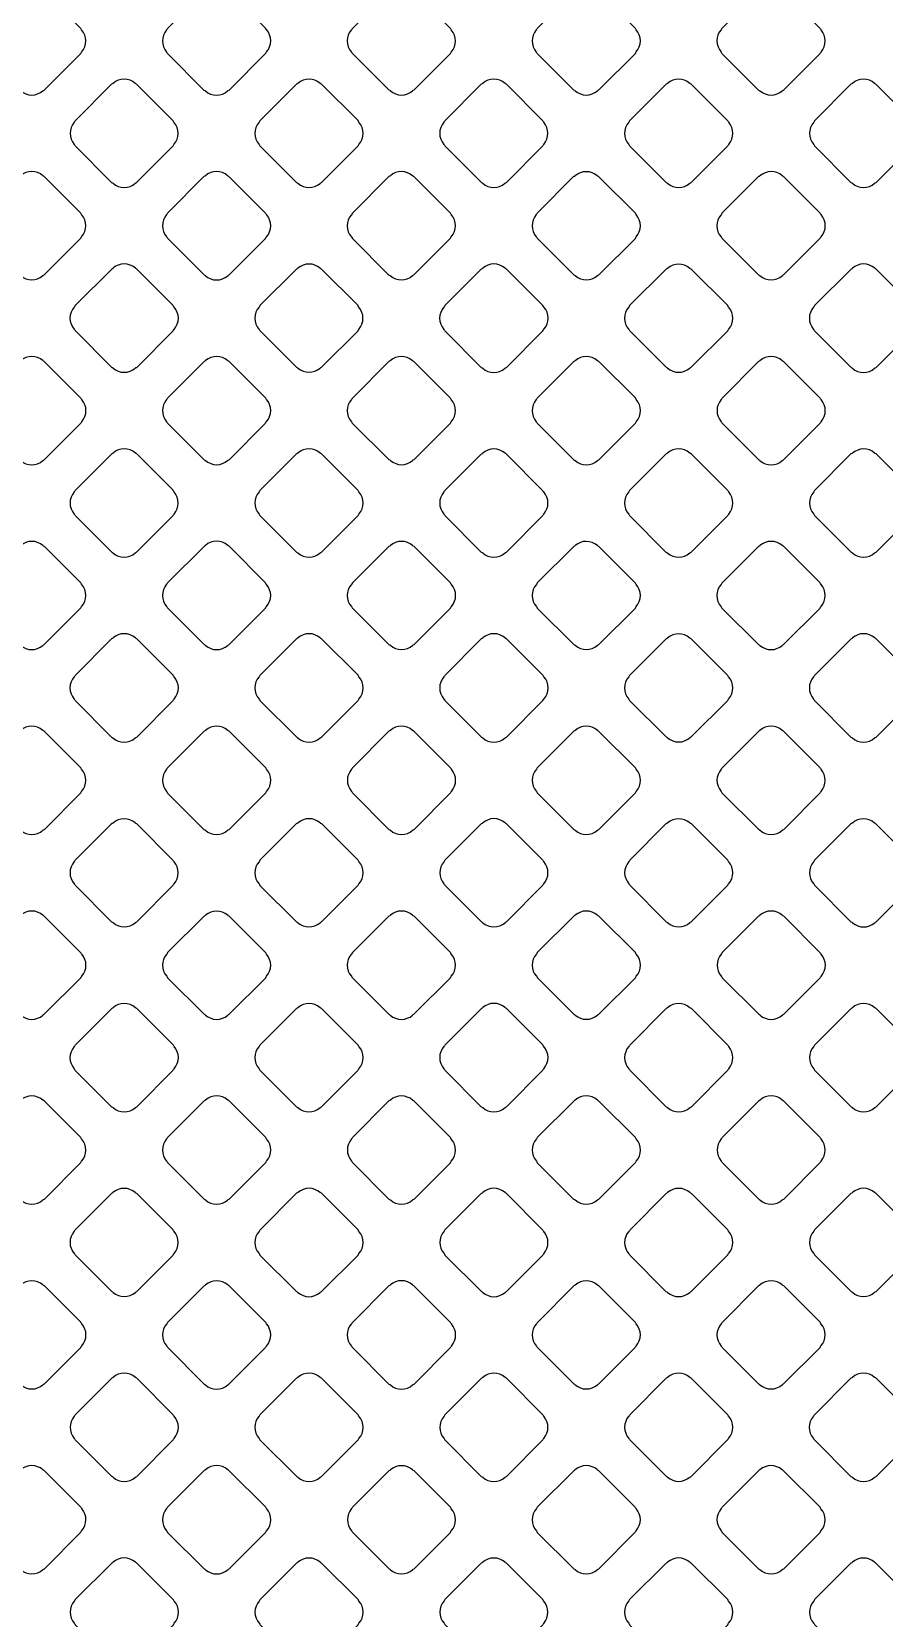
# Model space of a CAD drawing. Extents: x 0 to 248, y 0 to 175.
# Drawn here: x 88.796 to 89.79, y 135.872 to 137.722 of the extents above; entities that cross this region are included whole.
import ezdxf

# ---------------------------------------------------------------- set-up
doc = ezdxf.new("R2010")
doc.units = 0
doc.layers.add('gbr-dxf', color=7, linetype='Continuous')

msp = doc.modelspace()

# ---------------------------------------------------------------- linework, layer by layer
at = {"layer": 'gbr-dxf', "linetype": 'Continuous'}
for points in [[(88.7382, 137.7241, 0.379206), (88.7382, 137.6982, -0.096458), (88.7392, 137.6965), (88.7819, 137.6539, -0.092289), (88.7834, 137.653, 0.37981), (88.8094, 137.653, -0.096625), (88.811, 137.6539), (88.8536, 137.6965, -0.096111), (88.8546, 137.6982, 0.37981), (88.8546, 137.7241, -0.083792), (88.8537, 137.7255), (88.8109, 137.7684, -0.088207), (88.8094, 137.7693, 0.379523), (88.7834, 137.7693, -0.096475), (88.7818, 137.7683), (88.7392, 137.7258, -0.096509)], [(88.9537, 137.7241, 0.379249), (88.9537, 137.6981, -0.10047), (88.9547, 137.6964), (88.9972, 137.6539, -0.096332), (88.9988, 137.653, 0.379451), (89.0248, 137.6529, -0.096117), (89.0264, 137.6539), (89.0692, 137.6967, -0.095895), (89.0701, 137.6983, 0.379201), (89.0701, 137.7243, -0.096625), (89.0691, 137.7259), (89.0267, 137.7684, -0.100476), (89.025, 137.7694, 0.3795), (88.999, 137.7694, -0.096614), (88.9974, 137.7684), (88.9547, 137.7257, -0.096195)], [(89.1692, 137.6982, -0.083548), (89.17, 137.6968), (89.2129, 137.654, -0.096328), (89.2145, 137.653, 0.379422), (89.2405, 137.653, -0.096625), (89.2421, 137.654), (89.2846, 137.6965, -0.096111), (89.2856, 137.6981, 0.379451), (89.2856, 137.7241, -0.096259), (89.2847, 137.7257), (89.242, 137.7684, -0.100215), (89.2403, 137.7694, 0.379249), (89.2144, 137.7694, -0.096458), (89.2127, 137.7684), (89.1702, 137.7258, -0.096627), (89.1692, 137.7242, 0.379357)], [(89.3847, 137.6981, -0.087848), (89.3856, 137.6966), (89.4282, 137.654, -0.10046), (89.4299, 137.653, 0.37981), (89.4559, 137.653, -0.096625), (89.4575, 137.654), (89.5002, 137.6966, -0.096111), (89.5011, 137.6983, 0.37981), (89.5011, 137.7242, -0.09253), (89.5002, 137.7258), (89.4576, 137.7684, -0.096423), (89.456, 137.7694, 0.379731), (89.43, 137.7694, -0.096458), (89.4284, 137.7684), (89.3857, 137.7257, -0.096627), (89.3847, 137.7241, 0.379731)], [(89.6002, 137.7242, 0.379249), (89.6003, 137.6982, -0.096475), (89.6012, 137.6966), (89.6439, 137.6539, -0.092289), (89.6455, 137.653, 0.37981), (89.6715, 137.653, -0.096625), (89.6731, 137.6539), (89.7157, 137.6965, -0.096111), (89.7167, 137.6982, 0.379308), (89.7167, 137.7241, -0.083622), (89.7158, 137.7255), (89.6729, 137.7685, -0.087865), (89.6714, 137.7694, 0.379112), (89.6454, 137.7694, -0.096614), (89.6438, 137.7684), (89.6012, 137.7258, -0.096195)], [(88.846, 137.5905, -0.100588), (88.847, 137.5887), (88.8895, 137.5462, -0.095895), (88.8912, 137.5453, 0.379201), (88.9171, 137.5453, -0.096625), (88.9188, 137.5463), (88.9612, 137.5888, -0.096332), (88.9622, 137.5904, 0.379308), (88.9622, 137.6163, -0.095968), (88.9613, 137.618), (88.9185, 137.6607, -0.083374), (88.9171, 137.6616, 0.37947), (88.8912, 137.6616, -0.096723), (88.8895, 137.6606), (88.847, 137.6181, -0.096857), (88.846, 137.6164, 0.3795)], [(89.0614, 137.6164, 0.379249), (89.0614, 137.5904, -0.103917), (89.0624, 137.5887), (89.1049, 137.5462, -0.10046), (89.1067, 137.5452, 0.379451), (89.1326, 137.5451, -0.096117), (89.1343, 137.5461), (89.1769, 137.5888, -0.095895), (89.1779, 137.5904, 0.379201), (89.1779, 137.6164, -0.108153), (89.1768, 137.6182), (89.1343, 137.6607, -0.096111), (89.1327, 137.6617, 0.3795), (89.1067, 137.6617, -0.096259), (89.1051, 137.6607), (89.0624, 137.618, -0.096539)], [(89.277, 137.5904, -0.088014), (89.278, 137.5889), (89.3208, 137.5461, -0.083651), (89.3222, 137.5453, 0.37981), (89.3481, 137.5453, -0.095956), (89.3498, 137.5462), (89.3924, 137.5888, -0.096332), (89.3933, 137.5905, 0.37981), (89.3933, 137.6164, -0.092636), (89.3924, 137.618), (89.3498, 137.6606, -0.096627), (89.3482, 137.6616, 0.379731), (89.3222, 137.6616, -0.096723), (89.3206, 137.6606), (89.278, 137.618, -0.096857), (89.277, 137.6164, 0.379731)], [(89.4924, 137.5904, -0.087254), (89.4933, 137.5889), (89.5361, 137.5462, -0.100073), (89.5378, 137.5452, 0.379201), (89.5637, 137.5452, -0.096625), (89.5654, 137.5462), (89.608, 137.5888, -0.096111), (89.609, 137.5904, 0.37981), (89.609, 137.6164, -0.092418), (89.608, 137.618), (89.5653, 137.6607, -0.096857), (89.5637, 137.6617, 0.379357), (89.5377, 137.6617, -0.096507), (89.5361, 137.6607), (89.4934, 137.618, -0.096527), (89.4924, 137.6163, 0.379112)], [(89.7081, 137.5904, -0.10047), (89.7091, 137.5887), (89.7516, 137.5462, -0.096857), (89.7533, 137.5452, 0.379237), (89.7792, 137.5452, -0.096031), (89.7808, 137.5462), (89.8234, 137.5887, -0.096328), (89.8244, 137.5904, 0.379465), (89.8243, 137.6163, -0.096723), (89.8234, 137.618), (89.7806, 137.6607, -0.083681), (89.7792, 137.6616, 0.379731), (89.7533, 137.6616, -0.096458), (89.7516, 137.6606), (89.7091, 137.6181, -0.096627), (89.7081, 137.6164, 0.379731)], [(88.7382, 137.4827, -0.091581), (88.7391, 137.4811), (88.7819, 137.4384, -0.087737), (88.7834, 137.4375, 0.379422), (88.8093, 137.4375, -0.096625), (88.811, 137.4385), (88.8536, 137.4811, -0.096111), (88.8546, 137.4828, 0.37981), (88.8546, 137.5087, -0.088014), (88.8537, 137.5102), (88.811, 137.5529, -0.092233), (88.8094, 137.5539, 0.379357), (88.7835, 137.5539, -0.096507), (88.7818, 137.5529), (88.7392, 137.5103, -0.096527), (88.7382, 137.5086, 0.379)], [(88.9537, 137.4827, -0.096625), (88.9547, 137.4811), (88.9974, 137.4384, -0.092233), (88.9989, 137.4374, 0.37981), (89.0249, 137.4374, -0.096103), (89.0265, 137.4384), (89.0691, 137.481, -0.095819), (89.0701, 137.4826, 0.37981), (89.0701, 137.5086, -0.083792), (89.0692, 137.51), (89.0263, 137.5529, -0.088207), (89.0248, 137.5539, 0.379731), (88.9989, 137.5539, -0.096723), (88.9972, 137.5529), (88.9547, 137.5103, -0.096627), (88.9537, 137.5087, 0.379731)], [(89.1692, 137.5085, 0.37947), (89.1692, 137.4826, -0.095956), (89.1702, 137.4809), (89.2125, 137.4386, -0.108029), (89.2144, 137.4375, 0.379308), (89.2404, 137.4375, -0.09601), (89.242, 137.4385), (89.2847, 137.4811, -0.096227), (89.2856, 137.4828, 0.379422), (89.2856, 137.5087, -0.100399), (89.2846, 137.5104), (89.2423, 137.5528, -0.10437), (89.2405, 137.5538, 0.379357), (89.2145, 137.5539, -0.096507), (89.2129, 137.5529), (89.1702, 137.5102, -0.096527)], [(89.3847, 137.4827, -0.083792), (89.3856, 137.4813), (89.4284, 137.4385, -0.096627), (89.4301, 137.4375, 0.37981), (89.456, 137.4375, -0.096625), (89.4577, 137.4385), (89.5002, 137.481, -0.096111), (89.5011, 137.4826, 0.37981), (89.5011, 137.5086, -0.096458), (89.5002, 137.5102), (89.4576, 137.5528, -0.100519), (89.4558, 137.5538, 0.379731), (89.4299, 137.5538, -0.096458), (89.4282, 137.5529), (89.3857, 137.5103, -0.096857), (89.3847, 137.5087, 0.379731)], [(89.6002, 137.4826, -0.087784), (89.6011, 137.4811), (89.6438, 137.4385, -0.100151), (89.6455, 137.4375, 0.379308), (89.6714, 137.4374, -0.09601), (89.6731, 137.4384), (89.7157, 137.4811, -0.096227), (89.7167, 137.4827, 0.379191), (89.7167, 137.5087, -0.092029), (89.7158, 137.5102), (89.6731, 137.5529, -0.096539), (89.6715, 137.5539, 0.379249), (89.6455, 137.5538, -0.096458), (89.6439, 137.5529), (89.6012, 137.5102, -0.096627), (89.6002, 137.5085, 0.379731)], [(88.8459, 137.375, -0.096261), (88.8469, 137.3734), (88.8897, 137.3306, -0.091737), (88.8912, 137.3297, 0.379011), (88.9171, 137.3297, -0.09601), (88.9188, 137.3306), (88.9614, 137.3733, -0.096227), (88.9624, 137.3749, 0.379422), (88.9624, 137.4008, -0.100399), (88.9613, 137.4026), (88.9186, 137.4453, -0.088207), (88.9172, 137.4462, 0.379357), (88.8912, 137.4462, -0.095968), (88.8896, 137.4452), (88.8469, 137.4026, -0.096527), (88.8459, 137.4009, 0.378945)], [(89.0615, 137.3749, -0.100399), (89.0626, 137.3732), (89.105, 137.3307, -0.096627), (89.1067, 137.3298, 0.37981), (89.1326, 137.3298, -0.096625), (89.1343, 137.3307), (89.1768, 137.3732, -0.096111), (89.1777, 137.3749, 0.37981), (89.1777, 137.4008, -0.096458), (89.1768, 137.4025), (89.1341, 137.4452, -0.083733), (89.1327, 137.4461, 0.379731), (89.1067, 137.4461, -0.096625), (89.1051, 137.4451), (89.0625, 137.4025, -0.096111), (89.0615, 137.4009, 0.379731)], [(89.2769, 137.4008, 0.379249), (89.2769, 137.3749, -0.10047), (89.2779, 137.3732), (89.3205, 137.3306, -0.096111), (89.3222, 137.3296, 0.37981), (89.3481, 137.3296, -0.095956), (89.3498, 137.3306), (89.3925, 137.3733, -0.096111), (89.3935, 137.375, 0.379308), (89.3935, 137.4009, -0.09601), (89.3925, 137.4025), (89.3499, 137.4452, -0.100093), (89.3482, 137.4462, 0.379112), (89.3222, 137.4462, -0.096614), (89.3206, 137.4452), (89.2779, 137.4025, -0.096195)], [(89.4925, 137.3749, -0.083792), (89.4934, 137.3735), (89.5362, 137.3307, -0.09693), (89.5378, 137.3298, 0.379237), (89.5637, 137.3297, -0.095487), (89.5654, 137.3307), (89.6079, 137.3732, -0.096227), (89.6089, 137.3749, 0.379465), (89.6089, 137.4008, -0.096458), (89.6079, 137.4025), (89.5654, 137.445, -0.100824), (89.5637, 137.446, 0.379731), (89.5377, 137.446, -0.096625), (89.5361, 137.445), (89.4935, 137.4025, -0.096111), (89.4925, 137.4008, 0.379731)], [(89.708, 137.4008, 0.379605), (89.708, 137.3749, -0.096625), (89.709, 137.3732), (89.7517, 137.3306, -0.092233), (89.7532, 137.3296, 0.37981), (89.7792, 137.3296, -0.095956), (89.7808, 137.3306), (89.8235, 137.3732, -0.096332), (89.8244, 137.3749, 0.37981), (89.8244, 137.4008, -0.10047), (89.8234, 137.4026), (89.7808, 137.4452, -0.088202), (89.7793, 137.4461, 0.379297), (89.7533, 137.4462, -0.096217), (89.7517, 137.4452), (89.709, 137.4025, -0.096527)], [(88.7382, 137.2672, -0.087784), (88.7391, 137.2657), (88.782, 137.2228, -0.083651), (88.7834, 137.2219, 0.379308), (88.8094, 137.2219, -0.09601), (88.811, 137.2229), (88.8537, 137.2656, -0.096227), (88.8547, 137.2672, 0.378952), (88.8547, 137.2931, -0.092052), (88.8537, 137.2947), (88.811, 137.3374, -0.096423), (88.8094, 137.3384, 0.37947), (88.7834, 137.3384, -0.096723), (88.7817, 137.3374), (88.7392, 137.2948, -0.096627), (88.7382, 137.2932, 0.379731)], [(88.9537, 137.2672, -0.09148), (88.9547, 137.2656), (88.9974, 137.2229, -0.0873), (88.9989, 137.222, 0.379422), (89.0248, 137.222, -0.095956), (89.0265, 137.2229), (89.0691, 137.2656, -0.096332), (89.0701, 137.2673, 0.37981), (89.0701, 137.2932, -0.087784), (89.0692, 137.2947), (89.0265, 137.3374, -0.092233), (89.025, 137.3383, 0.3795), (88.999, 137.3384, -0.096259), (88.9974, 137.3374), (88.9547, 137.2947, -0.096227), (88.9537, 137.2931, 0.378699)], [(89.1692, 137.2672, -0.092139), (89.1701, 137.2656), (89.2128, 137.223, -0.103923), (89.2146, 137.222, 0.379201), (89.2405, 137.222, -0.096625), (89.2421, 137.223), (89.2846, 137.2655, -0.096111), (89.2856, 137.2671, 0.379308), (89.2856, 137.293, -0.087916), (89.2847, 137.2945), (89.2419, 137.3374, -0.092398), (89.2403, 137.3383, 0.37947), (89.2144, 137.3383, -0.096723), (89.2127, 137.3373), (89.1702, 137.2948, -0.096857), (89.1692, 137.2931, 0.3795)], [(89.3847, 137.293, 0.379249), (89.3847, 137.2671, -0.096625), (89.3857, 137.2654), (89.4281, 137.223, -0.107961), (89.43, 137.2219, 0.379308), (89.4559, 137.2219, -0.09601), (89.4576, 137.2229), (89.5002, 137.2655, -0.095916), (89.5012, 137.2672, 0.379422), (89.5012, 137.2931, -0.10047), (89.5002, 137.2949), (89.4578, 137.3373, -0.10399), (89.456, 137.3383, 0.3795), (89.43, 137.3383, -0.096475), (89.4284, 137.3374), (89.3857, 137.2946, -0.096195)], [(89.6003, 137.2931, 0.378889), (89.6003, 137.2672, -0.087916), (89.6012, 137.2657), (89.6441, 137.2228, -0.083076), (89.6455, 137.2219, 0.379639), (89.6715, 137.2219, -0.095956), (89.6731, 137.2229), (89.7157, 137.2655, -0.096332), (89.7167, 137.2671, 0.379308), (89.7167, 137.2931, -0.092052), (89.7158, 137.2946), (89.6731, 137.3373, -0.096328), (89.6714, 137.3383, 0.378945), (89.6455, 137.3383, -0.096217), (89.6439, 137.3373), (89.6013, 137.2947, -0.096206)], [(88.846, 137.1594, -0.092139), (88.847, 137.1578), (88.8897, 137.1152, -0.087638), (88.8911, 137.1142, 0.379451), (88.9171, 137.1142, -0.096117), (88.9187, 137.1152), (88.9613, 137.1578, -0.095796), (88.9623, 137.1594, 0.378779), (88.9623, 137.1854, -0.104256), (88.9613, 137.1872), (88.9188, 137.2297, -0.092413), (88.9172, 137.2306, 0.37947), (88.8912, 137.2306, -0.096458), (88.8896, 137.2296), (88.847, 137.187, -0.096627), (88.846, 137.1854, 0.379731)], [(89.0615, 137.1595, -0.095778), (89.0624, 137.1579), (89.1052, 137.1151, -0.091737), (89.1067, 137.1142, 0.379422), (89.1327, 137.1142, -0.096625), (89.1343, 137.1152), (89.1769, 137.1577, -0.096111), (89.1779, 137.1594, 0.37981), (89.1779, 137.1853, -0.100585), (89.1769, 137.1871), (89.1342, 137.2298, -0.088202), (89.1327, 137.2307, 0.379357), (89.1067, 137.2307, -0.096507), (89.1051, 137.2297), (89.0624, 137.1871, -0.096527), (89.0615, 137.1854, 0.379)], [(89.277, 137.1594, -0.096625), (89.278, 137.1577), (89.3206, 137.1151, -0.092233), (89.3222, 137.1142, 0.37981), (89.3482, 137.1142, -0.096608), (89.3498, 137.1151), (89.3924, 137.1577, -0.096332), (89.3934, 137.1594, 0.37981), (89.3934, 137.1853, -0.084073), (89.3925, 137.1867), (89.3497, 137.2296, -0.088334), (89.3482, 137.2305, 0.379731), (89.3222, 137.2305, -0.096458), (89.3206, 137.2295), (89.278, 137.187, -0.096627), (89.277, 137.1854, 0.379731)], [(89.4925, 137.1593, -0.096117), (89.4934, 137.1577), (89.5359, 137.1152, -0.107634), (89.5378, 137.1141, 0.379201), (89.5637, 137.1142, -0.095956), (89.5654, 137.1151), (89.608, 137.1578, -0.096332), (89.609, 137.1594, 0.37981), (89.609, 137.1854, -0.10047), (89.608, 137.1871), (89.5655, 137.2295, -0.10399), (89.5637, 137.2306, 0.379357), (89.5378, 137.2306, -0.096507), (89.5361, 137.2296), (89.4934, 137.1869, -0.096423), (89.4925, 137.1853, 0.379112)], [(89.7081, 137.1594, -0.09253), (89.7091, 137.1578), (89.7518, 137.1151, -0.088207), (89.7533, 137.1142, 0.379308), (89.7792, 137.1142, -0.095862), (89.7809, 137.1151), (89.8234, 137.1577, -0.095916), (89.8244, 137.1593, 0.378952), (89.8244, 137.1853, -0.103884), (89.8234, 137.187), (89.7808, 137.2296, -0.092398), (89.7792, 137.2306, 0.37947), (89.7533, 137.2305, -0.096723), (89.7516, 137.2296), (89.7091, 137.187, -0.096857), (89.7081, 137.1854, 0.379731)], [(88.7382, 137.0516, -0.10047), (88.7392, 137.0498), (88.7817, 137.0074, -0.096332), (88.7833, 137.0064, 0.37981), (88.8093, 137.0064, -0.096625), (88.8109, 137.0074), (88.8536, 137.0501, -0.096332), (88.8546, 137.0517, 0.37981), (88.8546, 137.0777, -0.096625), (88.8536, 137.0794), (88.8112, 137.1218, -0.100151), (88.8094, 137.1228, 0.379731), (88.7835, 137.1228, -0.096458), (88.7818, 137.1218), (88.7392, 137.0792, -0.096627), (88.7382, 137.0775, 0.379731)], [(88.9537, 137.0517, -0.09253), (88.9547, 137.0501), (88.9975, 137.0073, -0.088207), (88.999, 137.0064, 0.37981), (89.0249, 137.0064, -0.096625), (89.0266, 137.0074), (89.0691, 137.0499, -0.096857), (89.0701, 137.0516, 0.379237), (89.0701, 137.0775, -0.104141), (89.0691, 137.0793), (89.0265, 137.122, -0.092398), (89.0249, 137.1229, 0.379605), (88.9989, 137.1229, -0.096458), (88.9973, 137.1219), (88.9547, 137.0793, -0.096857), (88.9537, 137.0777, 0.379731)], [(89.1692, 137.0516, -0.087284), (89.1701, 137.0501), (89.2128, 137.0075, -0.100073), (89.2145, 137.0065, 0.378897), (89.2405, 137.0064, -0.096528), (89.2421, 137.0074), (89.2847, 137.05, -0.096328), (89.2857, 137.0517, 0.379465), (89.2857, 137.0776, -0.09253), (89.2847, 137.0792), (89.2421, 137.1218, -0.096627), (89.2405, 137.1228, 0.379357), (89.2145, 137.1228, -0.095968), (89.2129, 137.1218), (89.1702, 137.0792, -0.096527), (89.1692, 137.0775, 0.379)], [(89.3848, 137.0776, 0.379605), (89.3848, 137.0516, -0.092348), (89.3857, 137.05), (89.4283, 137.0075, -0.10399), (89.4301, 137.0065, 0.37981), (89.456, 137.0065, -0.095956), (89.4577, 137.0074), (89.5002, 137.0499, -0.096332), (89.5011, 137.0516, 0.37981), (89.5011, 137.0776, -0.088442), (89.5002, 137.079), (89.4575, 137.1218, -0.092898), (89.4559, 137.1227, 0.379297), (89.43, 137.1228, -0.096367), (89.4283, 137.1218), (89.3857, 137.0792, -0.096328)], [(89.6002, 137.0775, 0.37947), (89.6002, 137.0515, -0.095956), (89.6012, 137.0499), (89.6436, 137.0075, -0.107817), (89.6455, 137.0064, 0.379308), (89.6714, 137.0064, -0.095862), (89.6731, 137.0074), (89.7157, 137.05, -0.095916), (89.7167, 137.0517, 0.379422), (89.7167, 137.0776, -0.10047), (89.7157, 137.0793), (89.6733, 137.1218, -0.10399), (89.6715, 137.1228, 0.379357), (89.6455, 137.1228, -0.096507), (89.6439, 137.1218), (89.6012, 137.0791, -0.096527)], [(88.8459, 136.9439, -0.104392), (88.8469, 136.9421), (88.8894, 136.8996, -0.100476), (88.8911, 136.8986, 0.37981), (88.9171, 136.8986, -0.096625), (88.9188, 136.8996), (88.9614, 136.9422, -0.096111), (88.9624, 136.9438, 0.37981), (88.9624, 136.9698, -0.108195), (88.9613, 136.9717), (88.9188, 137.0142, -0.096627), (88.9172, 137.0151, 0.379731), (88.8912, 137.0151, -0.096723), (88.8895, 137.0142), (88.8469, 136.9715, -0.096627), (88.8459, 136.9699, 0.379731)], [(89.0615, 136.9439, -0.092052), (89.0625, 136.9423), (89.1053, 136.8996, -0.087865), (89.1067, 136.8986, 0.378897), (89.1327, 136.8986, -0.096528), (89.1343, 136.8996), (89.1769, 136.9422, -0.095916), (89.1779, 136.9439, 0.379011), (89.1779, 136.9698, -0.104256), (89.1769, 136.9716), (89.1343, 137.0142, -0.092398), (89.1327, 137.0151, 0.37947), (89.1068, 137.0151, -0.096723), (89.1051, 137.0141), (89.0625, 136.9715, -0.096627), (89.0615, 136.9699, 0.379357)], [(89.277, 136.9439, -0.091952), (89.278, 136.9423), (89.3208, 136.8995, -0.087639), (89.3222, 136.8986, 0.379465), (89.3482, 136.8986, -0.095956), (89.3498, 136.8996), (89.3925, 136.9423, -0.096332), (89.3935, 136.9439, 0.379308), (89.3935, 136.9699, -0.087946), (89.3926, 136.9713), (89.3498, 137.0141, -0.092398), (89.3482, 137.0151, 0.379), (89.3223, 137.0151, -0.096507), (89.3206, 137.0141), (89.278, 136.9715, -0.096527), (89.277, 136.9698, 0.378945)], [(89.4925, 136.9438, -0.092348), (89.4935, 136.9423), (89.536, 136.8998, -0.10442), (89.5378, 136.8987, 0.379237), (89.5637, 136.8987, -0.096031), (89.5654, 136.8997), (89.6079, 136.9422, -0.095916), (89.6089, 136.9438, 0.379465), (89.6089, 136.9698, -0.088442), (89.608, 136.9713), (89.5652, 137.014, -0.092898), (89.5637, 137.015, 0.379731), (89.5377, 137.015, -0.096458), (89.536, 137.014), (89.4935, 136.9715, -0.096627), (89.4925, 136.9698, 0.379731)], [(89.708, 136.9698, 0.379605), (89.708, 136.9438, -0.103917), (89.7091, 136.942), (89.7515, 136.8996, -0.10046), (89.7532, 136.8986, 0.379451), (89.7792, 136.8986, -0.096117), (89.7808, 136.8996), (89.8235, 136.9422, -0.095796), (89.8245, 136.9439, 0.37889), (89.8244, 136.9698, -0.107922), (89.8234, 136.9717), (89.7809, 137.0141, -0.095796), (89.7793, 137.0151, 0.378645), (89.7534, 137.0151, -0.09657), (89.7517, 137.0141), (89.709, 136.9714, -0.096423)], [(88.7381, 136.8621, 0.37885), (88.7381, 136.8362, -0.091581), (88.7391, 136.8346), (88.7817, 136.792, -0.103324), (88.7835, 136.7909, 0.378906), (88.8094, 136.7909, -0.095778), (88.8111, 136.7919), (88.8536, 136.8344, -0.095895), (88.8546, 136.8361, 0.379013), (88.8546, 136.862, -0.087916), (88.8537, 136.8635), (88.8108, 136.9064, -0.092187), (88.8093, 136.9073, 0.378939), (88.7833, 136.9073, -0.096614), (88.7817, 136.9063), (88.7391, 136.8637, -0.096539)], [(88.9537, 136.8361, -0.099643), (88.9547, 136.8343), (88.9972, 136.7918, -0.099829), (88.9989, 136.7908, 0.378718), (89.0248, 136.7908, -0.096261), (89.0265, 136.7918), (89.0692, 136.8345, -0.095895), (89.0702, 136.8362, 0.379459), (89.0702, 136.8621, -0.096625), (89.0692, 136.8638), (89.0267, 136.9063, -0.100151), (89.025, 136.9073, 0.379731), (88.999, 136.9073, -0.096458), (88.9973, 136.9063), (88.9547, 136.8637, -0.096627), (88.9537, 136.862, 0.379412)], [(89.1693, 136.8362, -0.095866), (89.1703, 136.8345), (89.2129, 136.7919, -0.095824), (89.2146, 136.7909, 0.378943), (89.2405, 136.7909, -0.095506), (89.2421, 136.7919), (89.2847, 136.8345, -0.095602), (89.2857, 136.8361, 0.378785), (89.2857, 136.862, -0.100299), (89.2847, 136.8638), (89.2422, 136.9062, -0.10417), (89.2404, 136.9073, 0.379411), (89.2145, 136.9073, -0.096749), (89.2128, 136.9063), (89.1703, 136.8638, -0.096423), (89.1693, 136.8621, 0.37906)], [(89.3848, 136.8621, 0.379253), (89.3848, 136.8362, -0.099935), (89.3858, 136.8345), (89.4284, 136.7919, -0.093408), (89.43, 136.7909, 0.379155), (89.456, 136.7909, -0.095228), (89.4576, 136.7919), (89.5002, 136.8345, -0.096128), (89.5012, 136.8361, 0.37981), (89.5012, 136.8621, -0.096458), (89.5002, 136.8637), (89.4577, 136.9062, -0.100824), (89.4559, 136.9073, 0.3795), (89.43, 136.9073, -0.096614), (89.4283, 136.9063), (89.3858, 136.8637, -0.095895)], [(89.6003, 136.8361, -0.091476), (89.6012, 136.8345), (89.6438, 136.792, -0.103498), (89.6456, 136.7909, 0.378943), (89.6715, 136.7909, -0.095778), (89.6732, 136.7919), (89.7157, 136.8345, -0.095796), (89.7167, 136.8361, 0.378431), (89.7167, 136.862, -0.087788), (89.7158, 136.8635), (89.673, 136.9063, -0.092187), (89.6714, 136.9072, 0.379347), (89.6455, 136.9072, -0.096953), (89.6438, 136.9062), (89.6013, 136.8637, -0.096857), (89.6003, 136.8621, 0.379412)], [(88.846, 136.7283, -0.091558), (88.8469, 136.7268), (88.8895, 136.6842, -0.103446), (88.8913, 136.6832, 0.379332), (88.9172, 136.6832, -0.094102), (88.9188, 136.6841), (88.9614, 136.7267, -0.096527), (88.9623, 136.7283, 0.379324), (88.9623, 136.7542, -0.08988), (88.9614, 136.7558), (88.919, 136.7982, -0.095467), (88.917, 136.7994, 0.37914), (88.8912, 136.7993, -0.099022), (88.8891, 136.7981), (88.847, 136.7559, -0.096266), (88.846, 136.7543, 0.379731)], [(89.0614, 136.7542, 0.37908), (89.0615, 136.7283, -0.103999), (89.0625, 136.7265), (89.1049, 136.6841, -0.09979), (89.1067, 136.6831, 0.379731), (89.1326, 136.6831, -0.09572), (89.1343, 136.6841), (89.1769, 136.7267, -0.096332), (89.1779, 136.7283, 0.379289), (89.1779, 136.7543, -0.107077), (89.1768, 136.7561), (89.1346, 136.7983, -0.093481), (89.1326, 136.7995, 0.378374), (89.1069, 136.7995, -0.095281), (89.1048, 136.7983), (89.0624, 136.7559, -0.094495)], [(89.277, 136.7284, -0.091476), (89.278, 136.7268), (89.3208, 136.684, -0.087297), (89.3223, 136.6831, 0.379107), (89.3482, 136.6831, -0.095614), (89.3498, 136.6841), (89.3924, 136.7267, -0.095443), (89.3934, 136.7283, 0.379293), (89.3934, 136.7543, -0.104175), (89.3924, 136.7561), (89.3501, 136.7983, -0.090605), (89.3482, 136.7995, 0.379465), (89.3224, 136.7995, -0.09422), (89.3203, 136.7983), (89.278, 136.756, -0.096111), (89.2771, 136.7543, 0.379289)], [(89.4926, 136.7284, -0.101038), (89.4936, 136.7267), (89.5362, 136.6841, -0.096509), (89.5378, 136.6832, 0.379214), (89.5638, 136.6832, -0.096625), (89.5654, 136.6842), (89.608, 136.7267, -0.095916), (89.6089, 136.7283, 0.379731), (89.6089, 136.7543, -0.096265), (89.608, 136.756), (89.5657, 136.7982, -0.097453), (89.5636, 136.7994, 0.379461), (89.5378, 136.7994, -0.093836), (89.5358, 136.7982), (89.4936, 136.756, -0.095605), (89.4926, 136.7543, 0.378681)], [(89.7081, 136.7283, -0.091558), (89.709, 136.7268), (89.7516, 136.6842, -0.104018), (89.7534, 136.6831, 0.379731), (89.7794, 136.6831, -0.095865), (89.781, 136.6841), (89.8235, 136.7266, -0.095628), (89.8245, 136.7282, 0.379731), (89.8245, 136.7542, -0.087748), (89.8236, 136.7557), (89.7811, 136.7981, -0.095886), (89.7791, 136.7993, 0.379617), (89.7533, 136.7993, -0.099022), (89.7512, 136.7981), (89.709, 136.7559, -0.096266), (89.7081, 136.7543, 0.379731)], [(88.7382, 136.6205, -0.087274), (88.7391, 136.619), (88.7817, 136.5764, -0.09979), (88.7834, 136.5754, 0.379289), (88.8094, 136.5753, -0.094632), (88.811, 136.5763), (88.8537, 136.619, -0.094533), (88.8547, 136.6206, 0.379287), (88.8547, 136.6465, -0.091581), (88.8537, 136.6481), (88.811, 136.6908, -0.095824), (88.8094, 136.6918, 0.379293), (88.7834, 136.6918, -0.096119), (88.7818, 136.6908), (88.7391, 136.6481, -0.095628), (88.7382, 136.6465, 0.379731)], [(88.9538, 136.6465, 0.379208), (88.9538, 136.6206, -0.095756), (88.9547, 136.6189), (88.9974, 136.5763, -0.092406), (88.9989, 136.5754, 0.379672), (89.0249, 136.5753, -0.095612), (89.0265, 136.5763), (89.0692, 136.619, -0.095602), (89.0701, 136.6206, 0.379293), (89.0701, 136.6465, -0.083235), (89.0692, 136.6479), (89.0264, 136.6908, -0.087638), (89.0249, 136.6917, 0.379289), (88.999, 136.6917, -0.096998), (88.9973, 136.6908), (88.9547, 136.6482, -0.096539)], [(89.1692, 136.6206, -0.103506), (89.1702, 136.6188), (89.2127, 136.5763, -0.100261), (89.2144, 136.5753, 0.379155), (89.2404, 136.5753, -0.096261), (89.242, 136.5763), (89.2847, 136.6189, -0.096423), (89.2856, 136.6206, 0.379506), (89.2856, 136.6465, -0.107878), (89.2846, 136.6484), (89.2421, 136.6908, -0.096266), (89.2405, 136.6918, 0.379731), (89.2145, 136.6918, -0.09572), (89.2129, 136.6908), (89.1702, 136.6482, -0.096111), (89.1692, 136.6465, 0.379321)], [(89.3848, 136.6466, 0.379214), (89.3849, 136.6206, -0.09834), (89.3859, 136.619), (89.4285, 136.5764, -0.091964), (89.43, 136.5754, 0.379731), (89.456, 136.5754, -0.096265), (89.4576, 136.5764), (89.5002, 136.619, -0.096128), (89.5012, 136.6206, 0.379107), (89.5012, 136.6465, -0.100113), (89.5002, 136.6483), (89.4577, 136.6907, -0.103849), (89.4559, 136.6918, 0.378681), (89.43, 136.6918, -0.097138), (89.4284, 136.6908), (89.3858, 136.6482, -0.094807)], [(89.6004, 136.6207, -0.100299), (89.6014, 136.6189), (89.644, 136.5763, -0.095895), (89.6456, 136.5753, 0.379208), (89.6716, 136.5754, -0.09572), (89.6732, 136.5763), (89.7158, 136.6189, -0.095916), (89.7168, 136.6205, 0.379731), (89.7168, 136.6465, -0.096265), (89.7158, 136.6481), (89.6732, 136.6907, -0.10046), (89.6715, 136.6917, 0.379289), (89.6455, 136.6918, -0.095506), (89.6439, 136.6908), (89.6013, 136.6482, -0.095602), (89.6004, 136.6466, 0.378906)], [(88.8459, 136.5387, 0.379293), (88.8459, 136.5127, -0.087314), (88.8468, 136.5113), (88.8895, 136.4686, -0.09979), (88.8912, 136.4676, 0.379731), (88.9172, 136.4676, -0.09572), (88.9188, 136.4686), (88.9614, 136.5112, -0.096214), (88.9624, 136.5129, 0.379703), (88.9624, 136.5388, -0.091769), (88.9615, 136.5404), (88.9188, 136.583, -0.095602), (88.9172, 136.584, 0.378906), (88.8912, 136.584, -0.09601), (88.8896, 136.583), (88.8469, 136.5403, -0.095796)], [(89.0615, 136.5128, -0.095506), (89.0625, 136.5112), (89.1051, 136.4685, -0.093721), (89.1067, 136.4676, 0.378893), (89.1326, 136.4676, -0.096355), (89.1343, 136.4685), (89.1769, 136.5112, -0.096726), (89.1779, 136.5128, 0.379506), (89.1779, 136.5388, -0.083271), (89.177, 136.5402), (89.1341, 136.583, -0.087638), (89.1327, 136.584, 0.379731), (89.1067, 136.584, -0.096265), (89.105, 136.583), (89.0625, 136.5404, -0.095916), (89.0615, 136.5388, 0.379289)], [(89.277, 136.5388, 0.379427), (89.277, 136.5128, -0.103917), (89.278, 136.511), (89.3205, 136.4686, -0.100054), (89.3222, 136.4676, 0.379731), (89.3482, 136.4676, -0.096265), (89.3498, 136.4685), (89.3924, 136.5112, -0.096266), (89.3934, 136.5128, 0.379731), (89.3934, 136.5388, -0.107718), (89.3923, 136.5406), (89.3499, 136.5831, -0.094106), (89.3483, 136.5841, 0.379289), (89.3223, 136.5841, -0.094497), (89.3207, 136.5831), (89.278, 136.5404, -0.094509)], [(89.4926, 136.5129, -0.09572), (89.4936, 136.5112), (89.5363, 136.4685, -0.091964), (89.5378, 136.4676, 0.379731), (89.5638, 136.4676, -0.096265), (89.5655, 136.4686), (89.608, 136.5111, -0.096128), (89.609, 136.5128, 0.379155), (89.609, 136.5387, -0.100538), (89.608, 136.5404), (89.5655, 136.583, -0.104803), (89.5637, 136.584, 0.379506), (89.5377, 136.584, -0.095973), (89.5361, 136.583), (89.4936, 136.5405, -0.096266), (89.4926, 136.5388, 0.379731)], [(89.7082, 136.5128, -0.099534), (89.7092, 136.5111), (89.7517, 136.4686, -0.095602), (89.7533, 136.4676, 0.378943), (89.7793, 136.4676, -0.095866), (89.7809, 136.4686), (89.8235, 136.5112, -0.095585), (89.8245, 136.5128, 0.379324), (89.8245, 136.5388, -0.095612), (89.8235, 136.5404), (89.781, 136.5829, -0.099711), (89.7793, 136.5839, 0.378858), (89.7533, 136.5839, -0.095506), (89.7517, 136.583), (89.7092, 136.5404, -0.095602), (89.7082, 136.5388, 0.378858)], [(88.7382, 136.431, 0.379293), (88.7382, 136.405, -0.083235), (88.7391, 136.4036), (88.7819, 136.3609, -0.096266), (88.7835, 136.3599, 0.379731), (88.8095, 136.3599, -0.09572), (88.8111, 136.3609), (88.8536, 136.4034, -0.096214), (88.8546, 136.405, 0.379672), (88.8546, 136.431, -0.096117), (88.8536, 136.4326), (88.8111, 136.4752, -0.099711), (88.8093, 136.4762, 0.378858), (88.7834, 136.4762, -0.095506), (88.7818, 136.4752), (88.7392, 136.4326, -0.095602)], [(88.9537, 136.405, -0.091685), (88.9546, 136.4034), (88.9974, 136.3607, -0.086956), (88.9989, 136.3598, 0.37907), (89.0248, 136.3597, -0.096618), (89.0265, 136.3607), (89.0692, 136.4035, -0.097561), (89.0702, 136.4051, 0.379506), (89.0702, 136.4311, -0.087686), (89.0693, 136.4326), (89.0265, 136.4753, -0.091964), (89.025, 136.4763, 0.379731), (88.999, 136.4763, -0.096265), (88.9973, 136.4753), (88.9547, 136.4326, -0.095916), (88.9537, 136.431, 0.379731)], [(89.1693, 136.431, 0.379293), (89.1693, 136.4051, -0.100032), (89.1703, 136.4034), (89.2128, 136.3608, -0.095628), (89.2145, 136.3599, 0.379731), (89.2405, 136.3599, -0.096265), (89.2421, 136.3608), (89.2846, 136.4033, -0.096111), (89.2856, 136.405, 0.379321), (89.2856, 136.4309, -0.095506), (89.2846, 136.4326), (89.2418, 136.4754, -0.082483), (89.2404, 136.4762, 0.378858), (89.2145, 136.4762, -0.095968), (89.2129, 136.4753), (89.1703, 136.4327, -0.096539)], [(89.3848, 136.4051, -0.107718), (89.3858, 136.4032), (89.4282, 136.3608, -0.104018), (89.43, 136.3598, 0.379731), (89.456, 136.3598, -0.09572), (89.4576, 136.3607), (89.5003, 136.4034, -0.096266), (89.5012, 136.405, 0.379731), (89.5012, 136.431, -0.103612), (89.5002, 136.4328), (89.4578, 136.4752, -0.107548), (89.4559, 136.4762, 0.379731), (89.43, 136.4762, -0.09572), (89.4283, 136.4752), (89.3858, 136.4327, -0.096266), (89.3848, 136.431, 0.379731)], [(89.6004, 136.4051, -0.096265), (89.6014, 136.4034), (89.644, 136.3608, -0.091913), (89.6455, 136.3599, 0.379731), (89.6715, 136.3599, -0.09572), (89.6732, 136.3609), (89.7157, 136.4034, -0.096227), (89.7167, 136.4051, 0.379064), (89.7167, 136.431, -0.101453), (89.7157, 136.4327), (89.6733, 136.4751, -0.105241), (89.6715, 136.4762, 0.379506), (89.6456, 136.4762, -0.095973), (89.6439, 136.4752), (89.6014, 136.4327, -0.095916), (89.6004, 136.431, 0.379731)], [(88.846, 136.2973, -0.083235), (88.8469, 136.2959), (88.8896, 136.2531, -0.096128), (88.8913, 136.2521, 0.379155), (88.9172, 136.2521, -0.097138), (88.9189, 136.2531), (88.9614, 136.2956, -0.097675), (88.9623, 136.2973, 0.379506), (88.9623, 136.3232, -0.096475), (88.9614, 136.3249), (88.9188, 136.3674, -0.100054), (88.9171, 136.3684, 0.379731), (88.8911, 136.3684, -0.096265), (88.8895, 136.3674), (88.847, 136.3249, -0.095916), (88.846, 136.3233, 0.379731)], [(89.0615, 136.3232, 0.379293), (89.0615, 136.2973, -0.096119), (89.0625, 136.2956), (89.1051, 136.253, -0.091437), (89.1067, 136.252, 0.379731), (89.1326, 136.252, -0.096265), (89.1343, 136.253), (89.1769, 136.2956, -0.096111), (89.1779, 136.2973, 0.379289), (89.1779, 136.3232, -0.099643), (89.1769, 136.3249), (89.1342, 136.3676, -0.08752), (89.1327, 136.3685, 0.378906), (89.1068, 136.3685, -0.095862), (89.1052, 136.3676), (89.0624, 136.3248, -0.095796)], [(89.2771, 136.2973, -0.100032), (89.2781, 136.2956), (89.3207, 136.253, -0.096266), (89.3223, 136.252, 0.379731), (89.3483, 136.252, -0.09572), (89.3499, 136.253), (89.3924, 136.2955, -0.096266), (89.3934, 136.2972, 0.379731), (89.3934, 136.3231, -0.09572), (89.3924, 136.3248), (89.3496, 136.3676, -0.083056), (89.3482, 136.3685, 0.379731), (89.3222, 136.3685, -0.09572), (89.3206, 136.3675), (89.278, 136.3249, -0.096266), (89.2771, 136.3233, 0.379731)], [(89.4926, 136.2972, -0.107718), (89.4937, 136.2954), (89.5359, 136.2531, -0.103821), (89.5377, 136.2521, 0.379731), (89.5637, 136.2521, -0.096265), (89.5653, 136.253), (89.608, 136.2957, -0.095916), (89.6089, 136.2973, 0.379731), (89.6089, 136.3233, -0.104215), (89.6079, 136.3251), (89.5656, 136.3673, -0.107548), (89.5638, 136.3684, 0.379731), (89.5378, 136.3684, -0.09572), (89.5362, 136.3674), (89.4936, 136.3248, -0.096266), (89.4926, 136.3232, 0.379731)], [(89.7081, 136.2974, -0.09572), (89.7091, 136.2957), (89.7517, 136.2531, -0.091964), (89.7532, 136.2522, 0.379731), (89.7792, 136.2522, -0.095756), (89.7808, 136.2532), (89.8234, 136.2957, -0.095488), (89.8244, 136.2974, 0.379107), (89.8244, 136.3233, -0.101258), (89.8234, 136.3251), (89.781, 136.3674, -0.105686), (89.7792, 136.3685, 0.379506), (89.7533, 136.3685, -0.095973), (89.7516, 136.3675), (89.7091, 136.325, -0.096266), (89.7081, 136.3233, 0.379731)], [(88.7382, 136.1895, -0.096259), (88.7392, 136.1879), (88.7817, 136.1454, -0.107858), (88.7835, 136.1444, 0.378633), (88.8094, 136.1444, -0.095866), (88.8111, 136.1453), (88.8537, 136.1879, -0.095602), (88.8547, 136.1896, 0.379293), (88.8547, 136.2155, -0.099964), (88.8537, 136.2173), (88.8112, 136.2597, -0.103868), (88.8094, 136.2607, 0.379731), (88.7834, 136.2607, -0.096265), (88.7818, 136.2597), (88.7816, 136.2596), (88.7392, 136.2172, -0.098537), (88.7382, 136.2155, 0.379672)], [(88.9538, 136.2155, 0.379208), (88.9538, 136.1895, -0.087314), (88.9547, 136.1881), (88.9975, 136.1452, -0.083134), (88.9989, 136.1443, 0.379731), (89.0249, 136.1443, -0.096265), (89.0266, 136.1453), (89.0691, 136.1879, -0.095916), (89.0701, 136.1895, 0.379289), (89.0701, 136.2155, -0.092061), (89.0692, 136.217), (89.0265, 136.2597, -0.095895), (89.0249, 136.2607, 0.378815), (88.999, 136.2607, -0.095778), (88.9973, 136.2597), (88.9547, 136.2171, -0.095443)], [(89.1692, 136.1895, -0.096265), (89.1702, 136.1879), (89.2129, 136.1452, -0.091913), (89.2145, 136.1442, 0.379731), (89.2405, 136.1442, -0.09572), (89.2421, 136.1452), (89.2847, 136.1878, -0.096266), (89.2857, 136.1895, 0.379731), (89.2857, 136.2154, -0.100032), (89.2847, 136.2171), (89.242, 136.2599, -0.087638), (89.2405, 136.2608, 0.379731), (89.2145, 136.2608, -0.096265), (89.2129, 136.2598), (89.1702, 136.2171, -0.095916), (89.1692, 136.2155, 0.379731)], [(89.3849, 136.1895, -0.104215), (89.3859, 136.1877), (89.4283, 136.1454, -0.100054), (89.43, 136.1444, 0.379731), (89.456, 136.1444, -0.096265), (89.4576, 136.1453), (89.5001, 136.1878, -0.095916), (89.5011, 136.1895, 0.379731), (89.5011, 136.2155, -0.091745), (89.5002, 136.217), (89.4576, 136.2596, -0.096266), (89.4559, 136.2606, 0.379731), (89.43, 136.2606, -0.095865), (89.4283, 136.2596), (89.3859, 136.2171, -0.095628), (89.3849, 136.2155, 0.379731)], [(89.6003, 136.1895, -0.107718), (89.6014, 136.1877), (89.6436, 136.1454, -0.103868), (89.6454, 136.1444, 0.379731), (89.6714, 136.1444, -0.095756), (89.673, 136.1453), (89.7157, 136.188, -0.095535), (89.7166, 136.1896, 0.379731), (89.7166, 136.2156, -0.103612), (89.7156, 136.2174), (89.6733, 136.2596, -0.107817), (89.6715, 136.2607, 0.379731), (89.6455, 136.2607, -0.096265), (89.6439, 136.2597), (89.6013, 136.2171, -0.096266), (89.6003, 136.2155, 0.379731)], [(88.846, 136.0818, -0.096355), (88.8469, 136.0801), (88.8894, 136.0377, -0.108174), (88.8913, 136.0366, 0.379075), (88.9172, 136.0366, -0.096265), (88.9189, 136.0376), (88.9614, 136.0802, -0.096111), (88.9624, 136.0818, 0.379321), (88.9624, 136.1078, -0.099534), (88.9614, 136.1095), (88.919, 136.1519, -0.103498), (88.9172, 136.153, 0.379208), (88.8912, 136.153, -0.095607), (88.8896, 136.152), (88.847, 136.1094, -0.097471), (88.846, 136.1077, 0.378839)], [(89.0615, 136.0818, -0.091558), (89.0625, 136.0803), (89.1053, 136.0374, -0.087516), (89.1068, 136.0365, 0.379731), (89.1328, 136.0365, -0.095865), (89.1344, 136.0375), (89.1769, 136.08, -0.095628), (89.1779, 136.0816, 0.379731), (89.1779, 136.1076, -0.103999), (89.1768, 136.1094), (89.1342, 136.152, -0.092126), (89.1327, 136.1529, 0.379731), (89.1067, 136.1529, -0.09572), (89.1051, 136.152), (89.0625, 136.1094, -0.096266), (89.0615, 136.1078, 0.379731)], [(89.2771, 136.0817, -0.09572), (89.278, 136.08), (89.3206, 136.0375, -0.091913), (89.3222, 136.0365, 0.379731), (89.3482, 136.0365, -0.09572), (89.3498, 136.0375), (89.3924, 136.0801, -0.096266), (89.3934, 136.0818, 0.379731), (89.3934, 136.1077, -0.100032), (89.3924, 136.1095), (89.3498, 136.152, -0.087516), (89.3483, 136.1529, 0.379731), (89.3224, 136.1529, -0.09572), (89.3207, 136.152), (89.278, 136.1093, -0.096266), (89.2771, 136.1077, 0.379731)], [(89.4926, 136.0818, -0.103612), (89.4936, 136.08), (89.536, 136.0377, -0.09979), (89.5377, 136.0367, 0.379731), (89.5637, 136.0367, -0.095865), (89.5653, 136.0376), (89.6078, 136.0802, -0.095628), (89.6088, 136.0818, 0.379731), (89.6088, 136.1078, -0.091745), (89.6079, 136.1093), (89.5653, 136.1519, -0.096121), (89.5636, 136.1529, 0.379731), (89.5377, 136.1529, -0.09572), (89.536, 136.1519), (89.4936, 136.1094, -0.096266), (89.4926, 136.1078, 0.379731)], [(89.7079, 136.0818, -0.095756), (89.7089, 136.0801), (89.7514, 136.0376, -0.107548), (89.7533, 136.0366, 0.379731), (89.7792, 136.0366, -0.09572), (89.7809, 136.0375), (89.8235, 136.0802, -0.096266), (89.8245, 136.0818, 0.379731), (89.8245, 136.1078, -0.100032), (89.8235, 136.1095), (89.781, 136.152, -0.103868), (89.7792, 136.153, 0.379731), (89.7532, 136.153, -0.096265), (89.7516, 136.1521), (89.7089, 136.1094, -0.095916), (89.7079, 136.1077, 0.379731)], [(88.7382, 135.974, -0.091686), (88.7392, 135.9725), (88.7817, 135.9299, -0.103446), (88.7835, 135.9289, 0.379731), (88.8095, 135.9289, -0.096265), (88.8111, 135.9299), (88.8537, 135.9724, -0.096214), (88.8546, 135.974, 0.379672), (88.8547, 136, -0.08798), (88.8537, 136.0015), (88.811, 136.0443, -0.092456), (88.8094, 136.0452, 0.378936), (88.7835, 136.0452, -0.094394), (88.7819, 136.0443), (88.7392, 136.0016, -0.097043), (88.7382, 135.9999, 0.379062)], [(88.9537, 135.974, -0.101233), (88.9548, 135.9723), (88.9974, 135.9297, -0.097357), (88.999, 135.9287, 0.378984), (89.025, 135.9287, -0.095973), (89.0266, 135.9297), (89.0693, 135.9724, -0.096266), (89.0703, 135.974, 0.379731), (89.0703, 136, -0.09572), (89.0693, 136.0016), (89.0267, 136.0442, -0.09979), (89.025, 136.0452, 0.379731), (88.999, 136.0452, -0.09572), (88.9973, 136.0443), (88.9547, 136.0016, -0.096128), (88.9537, 136, 0.379506)], [(89.1694, 135.974, -0.091663), (89.1703, 135.9724), (89.213, 135.9297, -0.086956), (89.2145, 135.9288, 0.379731), (89.2405, 135.9288, -0.096265), (89.2421, 135.9298), (89.2846, 135.9723, -0.095916), (89.2856, 135.9739, 0.379731), (89.2856, 135.9999, -0.104215), (89.2845, 136.0017), (89.2421, 136.0442, -0.091964), (89.2405, 136.0451, 0.379731), (89.2145, 136.0451, -0.095756), (89.2129, 136.0442), (89.1703, 136.0016, -0.095958), (89.1694, 136, 0.379731)], [(89.3848, 135.974, -0.100032), (89.3858, 135.9723), (89.4283, 135.9298, -0.096266), (89.4299, 135.9289, 0.379731), (89.4559, 135.9289, -0.09572), (89.4575, 135.9298), (89.5001, 135.9725, -0.096266), (89.5011, 135.9741, 0.379731), (89.5011, 136.0001, -0.09572), (89.5001, 136.0017), (89.4577, 136.0442, -0.09979), (89.4559, 136.0452, 0.379731), (89.43, 136.0452, -0.09572), (89.4283, 136.0442), (89.3858, 136.0016, -0.096266), (89.3848, 136, 0.379731)], [(89.6003, 135.9741, -0.104215), (89.6013, 135.9723), (89.6438, 135.9299, -0.09979), (89.6455, 135.9289, 0.379731), (89.6715, 135.9289, -0.09572), (89.6732, 135.9298), (89.7157, 135.9723, -0.096266), (89.7166, 135.974, 0.379731), (89.7166, 135.9999, -0.091558), (89.7157, 136.0015), (89.673, 136.0442, -0.095916), (89.6713, 136.0452, 0.379731), (89.6454, 136.0452, -0.096265), (89.6437, 136.0442), (89.6013, 136.0018, -0.095916), (89.6003, 136.0001, 0.379731)], [(88.846, 135.8922, 0.37925), (88.846, 135.8663, -0.095956), (88.847, 135.8646), (88.8897, 135.8219, -0.091437), (88.8912, 135.821, 0.379731), (88.9172, 135.821, -0.096265), (88.9189, 135.822), (88.9615, 135.8646, -0.095935), (88.9625, 135.8663, 0.378936), (88.9625, 135.8922, -0.082704), (88.9616, 135.8936), (88.9186, 135.9366, -0.087864), (88.9172, 135.9375, 0.379287), (88.8912, 135.9375, -0.095612), (88.8896, 135.9365), (88.8469, 135.8939, -0.095602)], [(89.0616, 135.8663, -0.105513), (89.0626, 135.8644), (89.105, 135.822, -0.102096), (89.1068, 135.821, 0.379099), (89.1327, 135.821, -0.09601), (89.1343, 135.822), (89.1769, 135.8646, -0.095602), (89.1779, 135.8663, 0.379293), (89.1779, 135.8922, -0.107999), (89.1768, 135.8941), (89.1344, 135.9365, -0.096266), (89.1328, 135.9374, 0.379731), (89.1068, 135.9374, -0.09572), (89.1052, 135.9365), (89.0625, 135.8938, -0.095589), (89.0616, 135.8922, 0.378633)], [(89.2771, 135.8663, -0.091558), (89.278, 135.8647), (89.3207, 135.822, -0.087515), (89.3222, 135.8211, 0.379731), (89.3482, 135.8211, -0.095756), (89.3498, 135.8221), (89.3923, 135.8646, -0.095958), (89.3933, 135.8662, 0.379731), (89.3933, 135.8922, -0.103612), (89.3922, 135.894), (89.3498, 135.9365, -0.091913), (89.3482, 135.9374, 0.379731), (89.3222, 135.9374, -0.09572), (89.3206, 135.9365), (89.278, 135.8939, -0.096266), (89.2771, 135.8923, 0.379731)], [(89.4925, 135.8663, -0.100266), (89.4935, 135.8646), (89.5361, 135.822, -0.095628), (89.5377, 135.821, 0.379731), (89.5637, 135.821, -0.096265), (89.5653, 135.822), (89.608, 135.8646, -0.095916), (89.6089, 135.8663, 0.379731), (89.6089, 135.8922, -0.096265), (89.608, 135.8939), (89.5654, 135.9365, -0.100054), (89.5636, 135.9375, 0.379731), (89.5377, 135.9375, -0.096265), (89.536, 135.9365), (89.4935, 135.8939, -0.095916), (89.4925, 135.8923, 0.379731)], [(89.7081, 135.8662, -0.091558), (89.709, 135.8647), (89.7516, 135.8221, -0.104018), (89.7534, 135.8211, 0.379731), (89.7794, 135.8211, -0.09572), (89.781, 135.822), (89.8235, 135.8645, -0.096266), (89.8245, 135.8662, 0.379731), (89.8245, 135.8921, -0.087314), (89.8236, 135.8936), (89.7807, 135.9364, -0.091913), (89.7792, 135.9374, 0.379731), (89.7532, 135.9374, -0.09572), (89.7516, 135.9364), (89.709, 135.8939, -0.096266), (89.7081, 135.8922, 0.379731)]]:
    msp.add_lwpolyline(points, format="xyb", close=True, dxfattribs=at)

doc.saveas('drawing.dxf')
